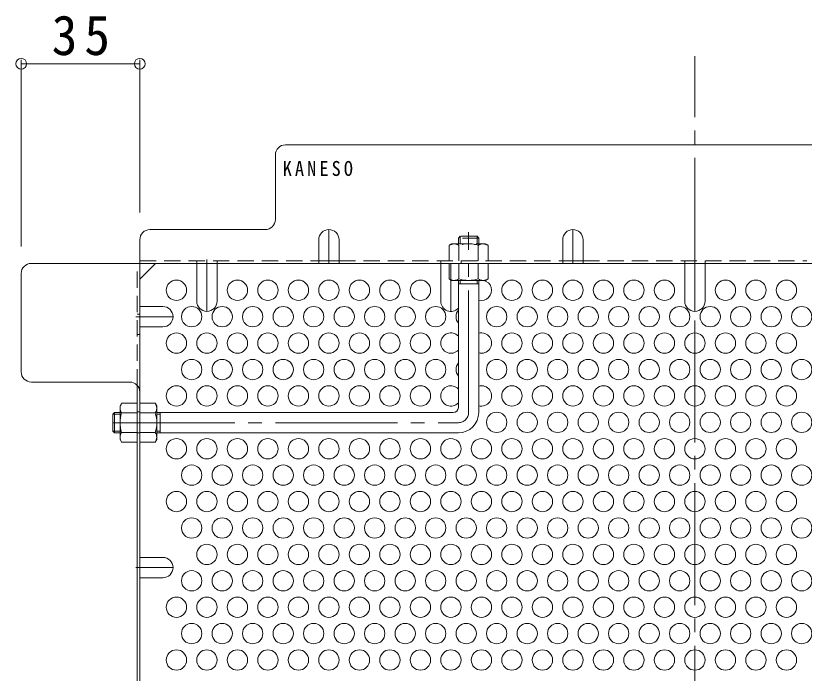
# Model space of a CAD drawing. Units: millimetres at full size, sheet at 1:4; details may follow other scales. Extents: x -838 to 1044, y -781 to 732.
# Drawn here: x 234.2 to 466.8, y 436 to 630.1 of the extents above; entities that cross this region are included whole.
import ezdxf

# ---------------------------------------------------------------- set-up
doc = ezdxf.new("R2010")
doc.units = ezdxf.units.MM
doc.header["$LTSCALE"] = 4
doc.header["$PDMODE"] = 32
doc.header["$PDSIZE"] = 3.2
for name, pattern in [('CHAIN1', [8, 5, -1, 1, -1]), ('CHAIN2', [12, 9, -1, 1, -1]), ('DASHED1', [1.8, 1.2, -0.6])]:
    doc.linetypes.add(name, pattern=pattern)
for name, color, linetype, lineweight in [('A-1_躯体', 3, 'Continuous', 9), ('A-4_その他', 7, 'Continuous', 9), ('A-5_文字', 7, 'Continuous', 9), ('A-6_寸法', 2, 'Continuous', 9), ('A-7_ハッチ', 2, 'Continuous', 9), ('A-8_記号', 2, 'Continuous', 9), ('A-9_ｸｳﾁｮｳｷ', 6, 'Continuous', 9)]:
    doc.layers.add(name, color=color, linetype=linetype, lineweight=lineweight)
doc.styles.add('ＭＳ ゴシック', font='')
doc.styles.get('ＭＳ ゴシック').set_extended_font_data('MS Gothic')

msp = doc.modelspace()

# ---------------------------------------------------------------- linework, layer by layer
at = {"layer": 'A-1_躯体', "linetype": 'CHAIN2'}
for p, q in [((367.793, 512.966), (367.793, 566.198)), ((262.793, 509.966), (364.793, 509.966))]:
    msp.add_line(p, q, dxfattribs=at)
at = {"layer": 'A-1_躯体', "linetype": 'DASHED1'}
for p, q in [((364.793, 564.466), (365.293, 564.966)), ((364.793, 564.466), (364.793, 562.766)), ((370.793, 564.466), (364.793, 564.466)), ((365.293, 562.766), (365.293, 564.966)), ((370.293, 562.766), (370.293, 564.966)), ((370.793, 564.466), (370.793, 562.766))]:
    msp.add_line(p, q, dxfattribs=at)
at = {"layer": 'A-1_躯体'}
for p, q in [((364.793, 514.466), (364.793, 551.966)), ((365.293, 550.966), (365.293, 551.966)), ((370.293, 550.966), (370.293, 551.966)), ((370.793, 512.966), (370.793, 551.966)), ((370.793, 550.966), (364.793, 550.966)), ((264.993, 512.466), (262.793, 512.466)), ((263.293, 512.966), (264.993, 512.966)), ((263.293, 512.966), (263.293, 506.966)), ((275.793, 512.966), (363.293, 512.966)), ((276.793, 512.466), (275.793, 512.466)), ((276.793, 512.966), (276.793, 506.966)), ((264.993, 507.466), (262.793, 507.466)), ((263.293, 506.966), (262.793, 507.466)), ((276.793, 507.466), (275.793, 507.466)), ((263.293, 506.966), (264.993, 506.966)), ((275.793, 506.966), (364.793, 506.966))]:
    msp.add_line(p, q, dxfattribs=at)
at = {"layer": 'A-1_躯体', "linetype": 'DASHED1'}
msp.add_lwpolyline([(370.793, 564.466), (370.293, 564.966), (365.293, 564.966)], dxfattribs=at)
at = {"layer": 'A-1_躯体'}
msp.add_lwpolyline([(263.293, 512.966), (262.793, 512.466), (262.793, 507.466)], dxfattribs=at)
for centre, radius in [((363.293, 514.466), 1.5), ((364.793, 512.966), 6)]:
    msp.add_arc(centre, radius, 270, 0, dxfattribs=at)
at = {"layer": 'A-1_躯体', "linetype": 'CHAIN2'}
msp.add_arc((364.793, 512.966), 3, 270, 0, dxfattribs=at)
at = {"layer": 'A-4_その他'}
for p, q in [((235.79, 617.078), (235.79, 561.966)), ((270.793, 617.078), (270.793, 571.966)), ((235.79, 615.878), (270.793, 615.878))]:
    msp.add_line(p, q, dxfattribs=at)
for p in [(235.79, 615.878), (270.793, 615.878)]:
    msp.add_point(p, dxfattribs=at)
at = {"layer": 'A-6_寸法'}
for centre in [(281.593, 549.047), (299.593, 549.047), (308.593, 549.047), (317.593, 549.047), (326.593, 549.047), (335.593, 549.047), (344.593, 549.047), (353.593, 549.047), (380.593, 549.047), (389.593, 549.047), (398.593, 549.047), (407.593, 549.047), (416.593, 549.047), (425.593, 549.047), (443.593, 549.047), (452.593, 549.047), (461.593, 549.047), (286.093, 541.252), (295.093, 541.252), (304.093, 541.252), (313.093, 541.252), (322.093, 541.252), (331.093, 541.252), (340.093, 541.252), (349.093, 541.252), (358.093, 541.252), (376.093, 541.252), (385.093, 541.252), (394.093, 541.252), (403.093, 541.252), (412.093, 541.252), (421.093, 541.252), (430.093, 541.252), (439.093, 541.252), (448.093, 541.252), (457.093, 541.252), (466.093, 541.252), (281.593, 533.458), (290.593, 533.458), (299.593, 533.458), (308.593, 533.458), (317.593, 533.458), (326.593, 533.458), (335.593, 533.458), (344.593, 533.458), (353.593, 533.458), (380.593, 533.458), (389.593, 533.458), (398.593, 533.458), (407.593, 533.458), (416.593, 533.458), (425.593, 533.458), (434.593, 533.458), (443.593, 533.458), (452.593, 533.458), (461.593, 533.458), (286.093, 525.664), (295.093, 525.664), (304.093, 525.664), (313.093, 525.664), (322.093, 525.664), (331.093, 525.664), (340.093, 525.664), (349.093, 525.664), (358.093, 525.664), (376.093, 525.664), (385.093, 525.664), (394.093, 525.664), (403.093, 525.664), (412.093, 525.664), (421.093, 525.664), (430.093, 525.664), (439.093, 525.664), (448.093, 525.664), (457.093, 525.664), (466.093, 525.664), (281.593, 517.87), (290.593, 517.87), (299.593, 517.87), (308.593, 517.87), (317.593, 517.87), (326.593, 517.87), (335.593, 517.87), (344.593, 517.87), (353.593, 517.87), (380.593, 517.87), (389.593, 517.87), (398.593, 517.87), (407.593, 517.87), (416.593, 517.87), (425.593, 517.87), (434.593, 517.87), (443.593, 517.87), (452.593, 517.87), (461.593, 517.87), (376.093, 510.076), (385.093, 510.076), (394.093, 510.076), (403.093, 510.076), (412.093, 510.076), (421.093, 510.076), (430.093, 510.076), (439.093, 510.076), (448.093, 510.076), (457.093, 510.076), (466.093, 510.076), (281.593, 502.281), (290.593, 502.281), (299.593, 502.281), (308.593, 502.281), (317.593, 502.281), (326.593, 502.281), (335.593, 502.281), (344.593, 502.281), (353.593, 502.281), (362.593, 502.281), (371.593, 502.281), (380.593, 502.281), (389.593, 502.281), (398.593, 502.281), (407.593, 502.281), (416.593, 502.281), (425.593, 502.281), (434.593, 502.281), (443.593, 502.281), (452.593, 502.281), (461.593, 502.281), (286.093, 494.487), (295.093, 494.487), (304.093, 494.487), (313.093, 494.487), (322.093, 494.487), (331.093, 494.487), (340.093, 494.487), (349.093, 494.487), (358.093, 494.487), (367.093, 494.487), (376.093, 494.487), (385.093, 494.487), (394.093, 494.487), (403.093, 494.487), (412.093, 494.487), (421.093, 494.487), (430.093, 494.487), (439.093, 494.487), (448.093, 494.487), (457.093, 494.487), (466.093, 494.487), (281.593, 486.693), (290.593, 486.693), (299.593, 486.693), (308.593, 486.693), (317.593, 486.693), (326.593, 486.693), (335.593, 486.693), (344.593, 486.693), (353.593, 486.693), (362.593, 486.693), (371.593, 486.693), (380.593, 486.693), (389.593, 486.693), (398.593, 486.693), (407.593, 486.693), (416.593, 486.693), (425.593, 486.693), (434.593, 486.693), (443.593, 486.693), (452.593, 486.693), (461.593, 486.693), (286.093, 478.899), (295.093, 478.899), (304.093, 478.899), (313.093, 478.899), (322.093, 478.899), (331.093, 478.899), (340.093, 478.899), (349.093, 478.899), (358.093, 478.899), (367.093, 478.899), (376.093, 478.899), (385.093, 478.899), (394.093, 478.899), (403.093, 478.899), (412.093, 478.899), (421.093, 478.899), (430.093, 478.899), (439.093, 478.899), (448.093, 478.899), (457.093, 478.899), (466.093, 478.899), (290.593, 471.104), (299.593, 471.104), (308.593, 471.104), (317.593, 471.104), (326.593, 471.104), (335.593, 471.104), (344.593, 471.104), (353.593, 471.104), (362.593, 471.104), (371.593, 471.104), (380.593, 471.104), (389.593, 471.104), (398.593, 471.104), (407.593, 471.104), (416.593, 471.104), (425.593, 471.104), (434.593, 471.104), (443.593, 471.104), (452.593, 471.104), (461.593, 471.104), (286.093, 463.31), (295.093, 463.31), (304.093, 463.31), (313.093, 463.31), (322.093, 463.31), (331.093, 463.31), (340.093, 463.31), (349.093, 463.31), (358.093, 463.31), (367.093, 463.31), (376.093, 463.31), (385.093, 463.31), (394.093, 463.31), (403.093, 463.31), (412.093, 463.31), (421.093, 463.31), (430.093, 463.31), (439.093, 463.31), (448.093, 463.31), (457.093, 463.31), (466.093, 463.31), (281.593, 455.516), (290.593, 455.516), (299.593, 455.516), (308.593, 455.516), (317.593, 455.516), (326.593, 455.516), (335.593, 455.516), (344.593, 455.516), (353.593, 455.516), (362.593, 455.516), (371.593, 455.516), (380.593, 455.516), (389.593, 455.516), (398.593, 455.516), (407.593, 455.516), (416.593, 455.516), (425.593, 455.516), (434.593, 455.516), (443.593, 455.516), (452.593, 455.516), (461.593, 455.516), (286.093, 447.722), (295.093, 447.722), (304.093, 447.722), (313.093, 447.722), (322.093, 447.722), (331.093, 447.722), (340.093, 447.722), (349.093, 447.722), (358.093, 447.722), (367.093, 447.722), (376.093, 447.722), (385.093, 447.722), (394.093, 447.722), (403.093, 447.722), (412.093, 447.722), (421.093, 447.722), (430.093, 447.722), (439.093, 447.722), (448.093, 447.722), (457.093, 447.722), (466.093, 447.722), (281.593, 439.928), (290.593, 439.928), (299.593, 439.928), (308.593, 439.928), (317.593, 439.928), (326.593, 439.928), (335.593, 439.928), (344.593, 439.928), (353.593, 439.928), (362.593, 439.928), (371.593, 439.928), (380.593, 439.928), (389.593, 439.928), (398.593, 439.928), (407.593, 439.928), (416.593, 439.928), (425.593, 439.928), (434.593, 439.928), (443.593, 439.928), (452.593, 439.928), (461.593, 439.928)]:
    msp.add_circle(centre, 3, dxfattribs=at)
for centre, start, end in [((371.593, 549.047), 254.53399, 76.64902), ((367.093, 541.252), 140.0555, 219.9445), ((362.593, 533.458), 42.83343, 317.16657), ((371.593, 533.458), 254.53399, 105.46601), ((367.093, 525.664), 140.0555, 219.9445), ((362.593, 517.87), 42.83343, 317.16657), ((371.593, 517.87), 254.53399, 105.46601)]:
    msp.add_arc(centre, 3, start, end, dxfattribs=at)
at = {"layer": 'A-7_ハッチ', "linetype": 'CHAIN2'}
msp.add_line((434.593, 168.162), (434.593, 618.162), dxfattribs=at)
at = {"layer": 'A-7_ハッチ'}
for p, q in [((555.392, 591.966), (313.794, 591.966)), ((310.794, 569.966), (310.794, 588.966)), ((273.793, 566.966), (307.794, 566.966)), ((270.793, 563.966), (270.793, 222.359)), ((238.79, 556.966), (630.397, 556.966)), ((270.793, 552.353), (275.405, 556.966)), ((323.593, 557.766), (329.593, 557.766)), ((395.593, 557.766), (401.593, 557.766)), ((235.79, 524.965), (235.79, 553.966)), ((267.793, 521.965), (238.79, 521.965)), ((269.993, 521.004), (269.993, 411.623))]:
    msp.add_line(p, q, dxfattribs=at)
at = {"layer": 'A-7_ハッチ', "linetype": 'DASHED1'}
for p, q in [((269.993, 521.004), (269.993, 556.966)), ((270.793, 557.766), (323.593, 557.766)), ((287.593, 556.966), (287.593, 557.766)), ((293.593, 556.966), (293.593, 557.766)), ((329.593, 557.766), (395.593, 557.766)), ((359.593, 556.966), (359.593, 557.766)), ((365.593, 556.966), (365.593, 557.766)), ((401.593, 557.766), (467.593, 557.766)), ((431.593, 556.966), (431.593, 557.766)), ((437.593, 556.966), (437.593, 557.766)), ((270.793, 541.973), (269.993, 541.973)), ((270.793, 535.973), (269.993, 535.973)), ((269.993, 513.166), (270.793, 513.166)), ((269.993, 506.966), (270.793, 506.966))]:
    msp.add_line(p, q, dxfattribs=at)
at = {"layer": 'A-7_ハッチ'}
for centre, start, end in [((313.794, 588.966), 90, 180), ((307.794, 569.966), 270, 0), ((273.793, 563.966), 90, 180), ((238.79, 553.966), 90, 180), ((238.79, 524.965), 180, 270), ((267.793, 518.965), 0, 90)]:
    msp.add_arc(centre, 3, start, end, dxfattribs=at)
at = {"layer": 'A-8_記号', "linetype": 'CHAIN1'}
for p, q in [((326.593, 556.966), (326.593, 566.966)), ((398.593, 556.966), (398.593, 566.966)), ((290.593, 558.166), (290.593, 542.816)), ((362.593, 556.966), (362.593, 542.816)), ((434.593, 556.966), (434.593, 542.816)), ((269.593, 541.252), (280.593, 541.252)), ((269.593, 467.207), (280.593, 467.207))]:
    msp.add_line(p, q, dxfattribs=at)
at = {"layer": 'A-8_記号'}
for p, q in [((323.593, 563.966), (323.593, 556.966)), ((329.593, 563.966), (329.593, 556.966)), ((395.593, 563.966), (395.593, 556.966)), ((401.593, 563.966), (401.593, 556.966)), ((287.593, 545.816), (287.593, 556.966)), ((293.593, 545.816), (293.593, 556.966)), ((359.593, 545.816), (359.593, 556.966)), ((431.593, 545.816), (431.593, 556.966)), ((437.593, 545.816), (437.593, 556.966)), ((277.593, 544.252), (270.793, 544.252)), ((277.593, 538.252), (270.793, 538.252)), ((277.593, 470.207), (270.793, 470.207)), ((277.593, 464.207), (270.793, 464.207))]:
    msp.add_line(p, q, dxfattribs=at)
for centre, start, end in [((326.593, 563.966), 0, 180), ((398.593, 563.966), 0, 180), ((290.593, 545.816), 180, 0), ((362.593, 545.816), 180, 317.16657), ((434.593, 545.816), 180, 0), ((277.593, 541.252), 270, 90), ((277.593, 467.207), 270, 90)]:
    msp.add_arc(centre, 3, start, end, dxfattribs=at)
at = {"layer": 'A-9_ｸｳﾁｮｳｷ', "color": 2, "linetype": 'DASHED1'}
for p, q in [((362.793, 562.766), (362.043, 562.333)), ((362.043, 557.766), (362.043, 562.333)), ((362.793, 562.766), (372.793, 562.766)), ((364.93, 562.333), (364.93, 557.766)), ((370.656, 562.333), (370.656, 557.766)), ((372.793, 562.766), (373.543, 562.333)), ((373.543, 557.766), (373.543, 562.333))]:
    msp.add_line(p, q, dxfattribs=at)
at = {"layer": 'A-9_ｸｳﾁｮｳｷ', "color": 2}
for p, q in [((362.043, 556.966), (362.043, 552.399)), ((364.93, 552.399), (364.93, 556.966)), ((370.656, 552.399), (370.656, 556.966)), ((373.543, 556.966), (373.543, 552.399)), ((362.793, 551.966), (362.043, 552.399)), ((372.793, 551.966), (362.793, 551.966)), ((372.793, 551.966), (373.543, 552.399)), ((264.993, 514.966), (265.426, 515.716)), ((264.993, 514.966), (264.993, 504.966)), ((269.993, 515.716), (265.426, 515.716)), ((269.993, 515.716), (269.993, 504.216)), ((270.793, 515.716), (275.36, 515.716)), ((270.793, 515.716), (270.793, 504.216)), ((275.793, 514.966), (275.36, 515.716)), ((275.793, 514.966), (275.793, 504.966)), ((265.426, 512.829), (269.993, 512.829)), ((275.36, 512.829), (270.793, 512.829)), ((264.993, 504.966), (265.426, 504.216)), ((265.426, 507.102), (269.993, 507.102)), ((275.36, 507.102), (270.793, 507.102)), ((275.793, 504.966), (275.36, 504.216)), ((269.993, 504.216), (265.426, 504.216)), ((270.793, 504.216), (275.36, 504.216))]:
    msp.add_line(p, q, dxfattribs=at)
at = {"layer": 'A-9_ｸｳﾁｮｳｷ', "color": 2, "linetype": 'DASHED1'}
for centre, radius, start, end in [((363.688, 559.484), 3.29, 93.92075, 120), ((363.453, 560.031), 2.735, 57.31491, 89.78969), ((367.793, 553.083), 9.683, 72.79973, 107.20026), ((372.133, 560.031), 2.735, 90.2103, 122.68507), ((371.898, 559.484), 3.29, 59.99998, 86.07924)]:
    msp.add_arc(centre, radius, start, end, dxfattribs=at)
at = {"layer": 'A-9_ｸｳﾁｮｳｷ', "color": 2}
for centre, radius, start, end in [((363.688, 555.248), 3.29, 239.99998, 266.07924), ((363.453, 554.7), 2.735, 270.2103, 302.68507), ((367.793, 561.648), 9.683, 252.79973, 287.20026), ((372.133, 554.7), 2.735, 237.31491, 269.78969), ((371.898, 555.248), 3.29, 273.92075, 300), ((268.275, 514.071), 3.29, 150, 176.07925), ((267.728, 514.306), 2.735, 180.21031, 212.68509), ((272.511, 514.071), 3.29, 3.92075, 30), ((273.058, 514.306), 2.735, 327.31491, 359.78969), ((274.676, 509.966), 9.683, 162.79974, 197.20027), ((266.111, 509.966), 9.683, 342.79973, 17.20026), ((267.728, 505.626), 2.735, 147.31493, 179.7897), ((268.275, 505.86), 3.29, 183.92076, 210.00002), ((273.058, 505.626), 2.735, 0.2103, 32.68507), ((272.511, 505.86), 3.29, 329.99998, 356.07924)]:
    msp.add_arc(centre, radius, start, end, dxfattribs=at)

# ---------------------------------------------------------------- texts
at = {"layer": 'A-4_その他', "color": 2, "insert": (244.791, 618.278), "char_height": 11.73, "attachment_point": 7, "style": 'ＭＳ ゴシック'}
msp.add_mtext('\\T1.27;\\W0.95;35', dxfattribs=at)
at = {"layer": 'A-5_文字', "color": 6, "insert": (312.95, 582.716), "char_height": 4.399, "attachment_point": 7, "style": 'ＭＳ ゴシック'}
msp.add_mtext('\\T1.34;\\W0.9;KANESO', dxfattribs=at)

doc.saveas('drawing.dxf')
